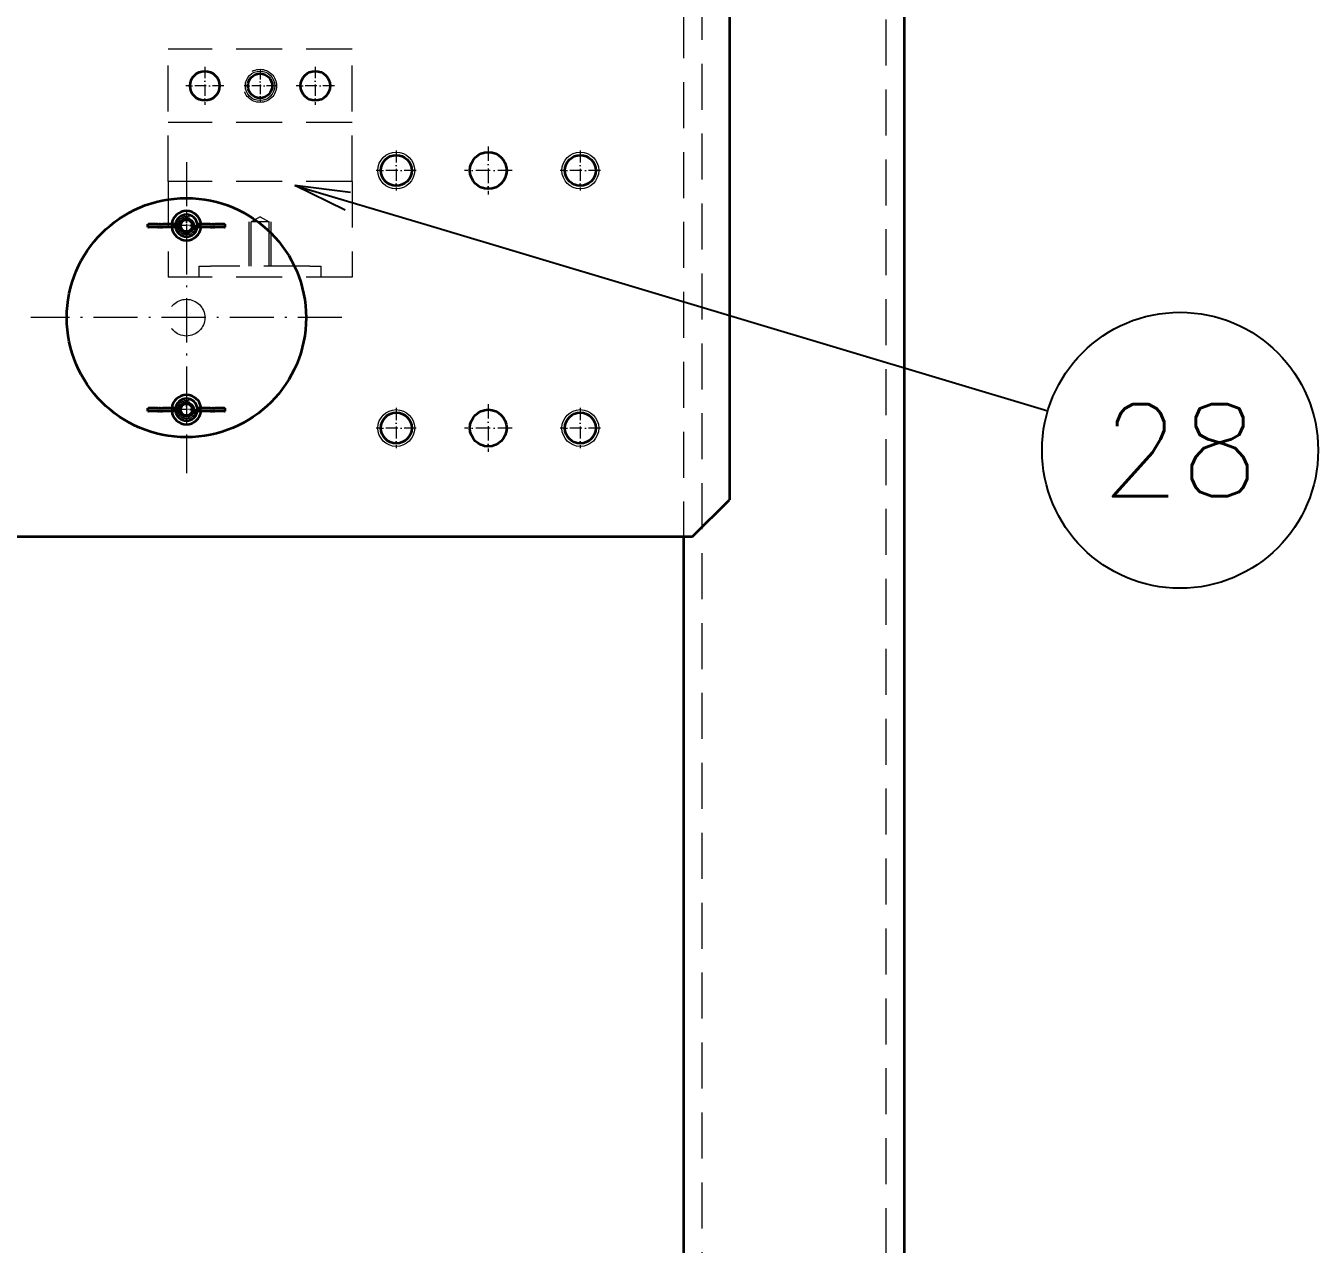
# Model space of a CAD drawing. Header units: millimetres. Extents: x -10155 to 20189, y -25550 to -22580.
# Drawn here: x -8854.9 to -8503.8, y -23547.8 to -23216.7 of the extents above; entities that cross this region are included whole.
import ezdxf
from ezdxf.enums import TextEntityAlignment as Align

# ---------------------------------------------------------------- set-up
doc = ezdxf.new("R2010")
doc.units = ezdxf.units.MM
for name, pattern in [('CENTER-HOKUTO', [23, 20, -1, 1, -1]), ('DASHDOT', [18.5, 12, -3, 0.5, -3]), ('DASHSPACE', [30, 12, -18]), ('HIDDEN-HOKUTO', [3.8, 2.5, -1.3])]:
    doc.linetypes.add(name, pattern=pattern)
doc.layers.add('AM_7', color=2, linetype='CENTER-HOKUTO', lineweight=30)
doc.layers.add('AM_HID', color=1, linetype='HIDDEN-HOKUTO', lineweight=25)
doc.layers.add('word_dim', color=253, linetype='Continuous')
doc.styles.get("Standard").update_dxf_attribs({"font": 'romans.shx', "bigfont": 'bigfont.shx'})
doc.dimstyles.new('RS-1-5', dxfattribs={"dimscale": 5, "dimtxt": 3.5, "dimasz": 3, "dimexe": 1, "dimexo": 0, "dimgap": 1, "dimtad": 3, "dimdsep": 46, "dimtxsty": 'Standard', "dimblk1": 'OPEN', "dimblk2": 'OPEN', "dimsah": 1, "dimcen": 0, "dimclrd": 256, "dimclre": 256, "dimclrt": 3, "dimadec": 0, "dimazin": 0, "dimtfac": 1, "dimtmove": 0, "dimatfit": 3, "dimldrblk": 'OPEN', "dimfxl": 0, "dimtolj": 1, "dimtzin": 0, "dimarcsym": 0})

# ---------------------------------------------------------------- blocks, each defined once
blk = doc.blocks.new('_Open')
at = {"color": 0, "lineweight": -2}
for p, q in [((-1, 0.1667), (0, 0)), ((-1, -0.1667), (0, 0)), ((0, 0), (-1, 0))]:
    blk.add_line(p, q, dxfattribs=at)
blk = doc.blocks.new('*D754')
at = {"layer": 'DEFPOINTS', "color": 0, "ltscale": 2}
for p in [(-8616.25, -22750.69), (-9696.25, -23547.81), (-8616.25, -23589.18)]:
    blk.add_point(p, dxfattribs=at)
at = {"layer": 'word_dim', "lineweight": -2, "ltscale": 2}
for p, q in [((-9696.25, -23547.81), (-9696.25, -22745.69)), ((-8616.25, -23589.18), (-8616.25, -22745.69)), ((-9681.25, -22750.69), (-8631.25, -22750.69))]:
    blk.add_line(p, q, dxfattribs=at)
at = {"layer": 'word_dim', "lineweight": -2, "ltscale": 2, "xscale": 15, "yscale": 15, "zscale": 15, "rotation": 180}
blk.add_blockref('_Open', (-9696.25, -22750.69), dxfattribs=at)
at = {"layer": 'word_dim', "lineweight": -2, "ltscale": 2, "xscale": 15, "yscale": 15, "zscale": 15}
blk.add_blockref('_Open', (-8616.25, -22750.69), dxfattribs=at)
at = {"layer": 'word_dim', "color": 3, "ltscale": 2, "insert": (-9156.25, -22736.94), "char_height": 17.5, "attachment_point": 5}
blk.add_mtext('\\A1;1080', dxfattribs=at)
blk = doc.blocks.new('aa1')
for p, q in [((0, 0), (-1, 0)), ((-0.4, 0.0667), (0, 0)), ((-0.4, -0.0667), (0, 0))]:
    blk.add_line(p, q)
blk = doc.blocks.new('aa2')
blk.add_circle((0, 0), 1)
blk = doc.blocks.new('*D786')
at = {"layer": 'DEFPOINTS', "color": 0, "linetype": 'Continuous', "ltscale": 2}
for p in [(-8781.79, -23260.07), (-8541.32, -23332.05), (-8541.32, -23332.05)]:
    blk.add_point(p, dxfattribs=at)
at = {"layer": 'word_dim', "linetype": 'Continuous', "lineweight": -2, "ltscale": 2}
blk.add_line((-8745.86, -23270.82), (-8577.24, -23321.29), dxfattribs=at)
at = {"layer": 'word_dim', "linetype": 'Continuous', "lineweight": -2, "ltscale": 2, "xscale": 37.5, "yscale": 37.5, "zscale": 37.5}
for name, p, rotation in [('aa1', (-8781.79, -23260.07), 163.3357926869098), ('aa2', (-8541.32, -23332.05), 343.3357926869098)]:
    blk.add_blockref(name, p, dxfattribs=dict(at, rotation=rotation))
at = {"layer": 'word_dim', "color": 3, "linetype": 'Continuous', "ltscale": 2, "insert": (-8661.55, -23296.06), "char_height": 0.000005, "attachment_point": 5, "rotation": 343.3358}
blk.add_mtext('\\A1;251.01', dxfattribs=at)

msp = doc.modelspace()

# ---------------------------------------------------------------- linework, layer by layer
at = {"color": 7, "lineweight": 35}
for p, q in [((-8663.748, -23078.004), (-8663.748, -23345.504)), ((-8616.248, -23140.004), (-8616.248, -23725.004)), ((-8993.748, -23355.504), (-8673.748, -23355.504)), ((-8676.248, -23355.504), (-8676.248, -23725.004))]:
    msp.add_line(p, q, dxfattribs=at)
at = {"color": 7, "lineweight": 35, "ltscale": 0.003857}
for p, q in [((-8821.748, -23270.604), (-8821.593, -23270.604)), ((-8821.748, -23271.404), (-8821.593, -23271.404)), ((-8821.748, -23320.604), (-8821.593, -23320.604)), ((-8821.748, -23321.404), (-8821.593, -23321.404))]:
    msp.add_line(p, q, dxfattribs=at)
at = {"color": 7, "lineweight": 35, "ltscale": 0.02}
for p, q in [((-8821.748, -23271.404), (-8821.748, -23270.604)), ((-8814.248, -23271.404), (-8814.248, -23270.604)), ((-8808.248, -23271.404), (-8808.248, -23270.604)), ((-8800.748, -23271.404), (-8800.748, -23270.604)), ((-8821.748, -23321.404), (-8821.748, -23320.604)), ((-8814.248, -23321.404), (-8814.248, -23320.604)), ((-8808.248, -23321.404), (-8808.248, -23320.604)), ((-8800.748, -23321.404), (-8800.748, -23320.604))]:
    msp.add_line(p, q, dxfattribs=at)
at = {"color": 7, "lineweight": 35, "ltscale": 0.064807}
for p, q in [((-8819.001, -23270.604), (-8821.593, -23270.604)), ((-8819.001, -23271.404), (-8821.593, -23271.404)), ((-8819.001, -23320.604), (-8821.593, -23320.604)), ((-8819.001, -23321.404), (-8821.593, -23321.404))]:
    msp.add_line(p, q, dxfattribs=at)
at = {"color": 7, "lineweight": 35, "ltscale": 0.009705}
for p, q in [((-8819.001, -23270.604), (-8818.613, -23270.604)), ((-8819.001, -23271.404), (-8818.613, -23271.404)), ((-8819.001, -23320.604), (-8818.613, -23320.604)), ((-8819.001, -23321.404), (-8818.613, -23321.404))]:
    msp.add_line(p, q, dxfattribs=at)
at = {"color": 7, "lineweight": 35, "ltscale": 0.007141}
for p, q in [((-8818.327, -23270.604), (-8818.613, -23270.604)), ((-8818.327, -23271.404), (-8818.613, -23271.404)), ((-8803.882, -23270.604), (-8804.168, -23270.604)), ((-8803.882, -23271.404), (-8804.168, -23271.404)), ((-8818.327, -23320.604), (-8818.613, -23320.604)), ((-8818.327, -23321.404), (-8818.613, -23321.404)), ((-8803.882, -23320.604), (-8804.168, -23320.604)), ((-8803.882, -23321.404), (-8804.168, -23321.404))]:
    msp.add_line(p, q, dxfattribs=at)
at = {"color": 7, "lineweight": 35, "ltscale": 0.013342}
for p, q in [((-8818.327, -23270.604), (-8817.793, -23270.604)), ((-8818.327, -23271.404), (-8817.793, -23271.404)), ((-8818.327, -23320.604), (-8817.793, -23320.604)), ((-8818.327, -23321.404), (-8817.793, -23321.404))]:
    msp.add_line(p, q, dxfattribs=at)
at = {"color": 7, "lineweight": 35, "ltscale": 0.088647}
for p, q in [((-8814.248, -23270.604), (-8817.793, -23270.604)), ((-8814.248, -23271.404), (-8817.793, -23271.404)), ((-8814.248, -23320.604), (-8817.793, -23320.604)), ((-8814.248, -23321.404), (-8817.793, -23321.404))]:
    msp.add_line(p, q, dxfattribs=at)
at = {"color": 7, "lineweight": 35, "ltscale": 0.000671387}
for p, q in [((-8814.221, -23270.604), (-8814.248, -23270.604)), ((-8814.221, -23271.404), (-8814.248, -23271.404)), ((-8808.248, -23270.604), (-8808.274, -23270.604)), ((-8808.248, -23271.404), (-8808.274, -23271.404)), ((-8814.221, -23320.604), (-8814.248, -23320.604)), ((-8814.221, -23321.404), (-8814.248, -23321.404)), ((-8808.248, -23320.604), (-8808.274, -23320.604)), ((-8808.248, -23321.404), (-8808.274, -23321.404))]:
    msp.add_line(p, q, dxfattribs=at)
at = {"color": 7, "lineweight": 35, "ltscale": 0.088654}
for p, q in [((-8804.701, -23270.604), (-8808.248, -23270.604)), ((-8804.701, -23271.404), (-8808.248, -23271.404)), ((-8804.701, -23320.604), (-8808.248, -23320.604)), ((-8804.701, -23321.404), (-8808.248, -23321.404))]:
    msp.add_line(p, q, dxfattribs=at)
at = {"color": 7, "lineweight": 35, "ltscale": 0.013336}
for p, q in [((-8804.701, -23270.604), (-8804.168, -23270.604)), ((-8804.701, -23271.404), (-8804.168, -23271.404)), ((-8804.701, -23320.604), (-8804.168, -23320.604)), ((-8804.701, -23321.404), (-8804.168, -23321.404))]:
    msp.add_line(p, q, dxfattribs=at)
at = {"color": 7, "lineweight": 35, "ltscale": 0.009717}
for p, q in [((-8803.882, -23270.604), (-8803.494, -23270.604)), ((-8803.882, -23271.404), (-8803.494, -23271.404)), ((-8803.882, -23320.604), (-8803.494, -23320.604)), ((-8803.882, -23321.404), (-8803.494, -23321.404))]:
    msp.add_line(p, q, dxfattribs=at)
at = {"color": 7, "lineweight": 35, "ltscale": 0.064801}
for p, q in [((-8800.902, -23270.604), (-8803.494, -23270.604)), ((-8800.902, -23271.404), (-8803.494, -23271.404)), ((-8800.902, -23320.604), (-8803.494, -23320.604)), ((-8800.902, -23321.404), (-8803.494, -23321.404))]:
    msp.add_line(p, q, dxfattribs=at)
at = {"color": 7, "lineweight": 35, "ltscale": 0.003851}
for p, q in [((-8800.902, -23270.604), (-8800.748, -23270.604)), ((-8800.902, -23271.404), (-8800.748, -23271.404)), ((-8800.902, -23320.604), (-8800.748, -23320.604)), ((-8800.902, -23321.404), (-8800.748, -23321.404))]:
    msp.add_line(p, q, dxfattribs=at)
at = {"color": 7, "lineweight": 35, "ltscale": 0.353553}
msp.add_line((-8673.748, -23355.504), (-8663.748, -23345.504), dxfattribs=at)
at = {"color": 7, "lineweight": 35}
for centre, radius in [((-8806.248, -23233.004), 4), ((-8776.248, -23233.004), 4), ((-8791.248, -23233.004), 3.323), ((-8754.247, -23256.004), 4.188), ((-8729.247, -23256.004), 5), ((-8704.247, -23256.004), 4.188), ((-8811.248, -23296.004), 32.5), ((-8811.248, -23271.004), 2), ((-8811.248, -23271.004), 1.8), ((-8811.248, -23271.004), 1.6), ((-8811.248, -23321.004), 2), ((-8811.248, -23321.004), 1.8), ((-8811.248, -23321.004), 1.6), ((-8754.247, -23326.004), 4.188), ((-8729.247, -23326.004), 5), ((-8704.247, -23326.004), 4.188)]:
    msp.add_circle(centre, radius, dxfattribs=at)
at = {"color": 7, "lineweight": 13}
for centre, radius in [((-8791.248, -23233.004), 4), ((-8754.247, -23256.004), 5), ((-8704.247, -23256.004), 5), ((-8754.247, -23326.004), 5), ((-8704.247, -23326.004), 5)]:
    msp.add_circle(centre, radius, dxfattribs=at)
at = {"color": 7, "linetype": 'DASHSPACE', "lineweight": 13}
for centre in [(-8811.248, -23271.004), (-8811.248, -23321.004)]:
    msp.add_circle(centre, 2, dxfattribs=at)
at = {"color": 7, "lineweight": 35}
for centre, radius, start, end in [((-8811.248, -23271.004), 4, 5.73917, 174.26083), ((-8811.248, -23271.004), 4, 185.73917, 354.26083), ((-8811.248, -23271.004), 3, 7.66226, 172.33775), ((-8811.248, -23271.004), 3, 187.66225, 352.33774), ((-8811.248, -23321.004), 4, 5.73917, 174.26083), ((-8811.248, -23321.004), 3, 7.66226, 172.33775), ((-8811.248, -23321.004), 4, 185.73917, 354.26083), ((-8811.248, -23321.004), 3, 187.66225, 352.33774)]:
    msp.add_arc(centre, radius, start, end, dxfattribs=at)
at = {"layer": 'AM_7', "color": 2, "linetype": 'DASHDOT', "lineweight": 13, "ltscale": 0.260001}
for p, q in [((-8806.248, -23227.804), (-8806.248, -23238.204)), ((-8776.248, -23227.804), (-8776.248, -23238.204))]:
    msp.add_line(p, q, dxfattribs=at)
at = {"layer": 'AM_7', "color": 2, "linetype": 'DASHDOT', "lineweight": 13, "ltscale": 0.216028}
for p, q in [((-8791.248, -23228.683), (-8791.248, -23237.324)), ((-8786.927, -23233.004), (-8795.568, -23233.004))]:
    msp.add_line(p, q, dxfattribs=at)
at = {"layer": 'AM_7', "color": 2, "linetype": 'DASHDOT', "lineweight": 13, "ltscale": 0.260004}
for p, q in [((-8801.047, -23233.004), (-8811.447, -23233.004)), ((-8771.047, -23233.004), (-8781.447, -23233.004))]:
    msp.add_line(p, q, dxfattribs=at)
at = {"layer": 'AM_7', "color": 2, "linetype": 'DASHDOT', "lineweight": 13, "ltscale": 0.325}
for p, q in [((-8729.247, -23249.504), (-8729.247, -23262.504)), ((-8722.747, -23256.004), (-8735.747, -23256.004)), ((-8729.247, -23319.504), (-8729.247, -23332.504)), ((-8722.747, -23326.004), (-8735.747, -23326.004))]:
    msp.add_line(p, q, dxfattribs=at)
at = {"layer": 'AM_7', "color": 2, "linetype": 'DASHDOT', "lineweight": 13}
for p, q in [((-8811.248, -23253.754), (-8811.248, -23338.254)), ((-8768.998, -23296.004), (-8853.498, -23296.004))]:
    msp.add_line(p, q, dxfattribs=at)
at = {"layer": 'AM_7', "color": 2, "linetype": 'DASHDOT', "lineweight": 13, "ltscale": 0.27222}
for p, q in [((-8754.247, -23250.559), (-8754.247, -23261.448)), ((-8704.247, -23250.559), (-8704.247, -23261.448)), ((-8754.247, -23320.559), (-8754.247, -23331.448)), ((-8704.247, -23320.559), (-8704.247, -23331.448))]:
    msp.add_line(p, q, dxfattribs=at)
at = {"layer": 'AM_7', "color": 2, "linetype": 'DASHDOT', "lineweight": 13, "ltscale": 0.272217}
for p, q in [((-8748.803, -23256.004), (-8759.691, -23256.004)), ((-8698.803, -23256.004), (-8709.691, -23256.004)), ((-8748.803, -23326.004), (-8759.691, -23326.004)), ((-8698.803, -23326.004), (-8709.691, -23326.004))]:
    msp.add_line(p, q, dxfattribs=at)
at = {"layer": 'AM_7', "color": 2, "linetype": 'DASHDOT', "lineweight": 13, "ltscale": 0.195}
for p, q in [((-8811.248, -23267.104), (-8811.248, -23274.904)), ((-8811.248, -23317.104), (-8811.248, -23324.904))]:
    msp.add_line(p, q, dxfattribs=at)
at = {"layer": 'AM_7', "color": 2, "linetype": 'DASHDOT', "lineweight": 13, "ltscale": 0.194995}
for p, q in [((-8807.348, -23271.004), (-8815.147, -23271.004)), ((-8807.348, -23321.004), (-8815.147, -23321.004))]:
    msp.add_line(p, q, dxfattribs=at)
at = {"layer": 'AM_7', "color": 2, "linetype": 'DASHDOT', "lineweight": 13, "ltscale": 0.105365}
for p, q in [((-8809.14, -23271.004), (-8813.355, -23271.004)), ((-8811.248, -23268.897), (-8811.248, -23273.111)), ((-8811.248, -23318.897), (-8811.248, -23323.111)), ((-8809.14, -23321.004), (-8813.355, -23321.004))]:
    msp.add_line(p, q, dxfattribs=at)
at = {"layer": 'AM_HID', "color": 1, "lineweight": 13, "ltscale": 5}
for p, q in [((-8621.248, -23025.004), (-8621.248, -23850.004)), ((-8671.248, -23075.004), (-8671.248, -23800.004)), ((-8676.248, -23080.004), (-8676.248, -23355.504)), ((-8766.248, -23223.004), (-8816.248, -23223.004)), ((-8816.248, -23259.004), (-8816.248, -23223.004)), ((-8766.248, -23259.004), (-8766.248, -23223.004)), ((-8766.248, -23243.004), (-8816.248, -23243.004)), ((-8766.248, -23259.004), (-8816.248, -23259.004)), ((-8816.248, -23259.004), (-8816.248, -23285.004)), ((-8766.248, -23259.004), (-8766.248, -23285.004)), ((-8815.248, -23271.404), (-8815.248, -23270.604)), ((-8807.248, -23271.404), (-8807.248, -23270.604)), ((-8794.248, -23282.004), (-8794.248, -23270.004)), ((-8791.248, -23268.584), (-8793.706, -23270.004)), ((-8789.09, -23270.004), (-8793.706, -23270.004)), ((-8793.706, -23282.004), (-8793.706, -23270.004)), ((-8788.789, -23270.004), (-8793.405, -23270.004)), ((-8791.248, -23268.584), (-8788.789, -23270.004)), ((-8788.789, -23282.004), (-8788.789, -23270.004)), ((-8788.248, -23282.004), (-8788.248, -23270.004)), ((-8766.248, -23285.004), (-8816.248, -23285.004)), ((-8807.748, -23282.004), (-8804.748, -23282.004)), ((-8807.748, -23285.004), (-8807.748, -23282.004)), ((-8777.748, -23282.004), (-8804.748, -23282.004)), ((-8777.748, -23282.004), (-8774.748, -23282.004)), ((-8774.748, -23282.004), (-8774.748, -23285.004)), ((-8815.248, -23321.404), (-8815.248, -23320.604)), ((-8807.248, -23321.404), (-8807.248, -23320.604))]:
    msp.add_line(p, q, dxfattribs=at)
for centre, radius in [((-8791.248, -23233.004), 4.5), ((-8811.248, -23271.004), 3), ((-8811.248, -23271.004), 2.5), ((-8811.248, -23271.004), 2), ((-8811.248, -23271.004), 1.621), ((-8811.248, -23271.004), 1.57), ((-8811.248, -23296.004), 5), ((-8811.248, -23321.004), 3), ((-8811.248, -23321.004), 2.5), ((-8811.248, -23321.004), 2), ((-8811.248, -23321.004), 1.621), ((-8811.248, -23321.004), 1.57)]:
    msp.add_circle(centre, radius, dxfattribs=at)

# ---------------------------------------------------------------- texts
at = {"layer": 'word_dim', "color": 3, "linetype": 'Continuous', "ltscale": 2}
msp.add_text('28', height=25, dxfattribs=at).set_placement((-8541.318, -23332.048), align=Align.MIDDLE_CENTER)

# ---------------------------------------------------------------- dimensions: what is measured, and where the dimension line sits
at = {"layer": 'word_dim', "ltscale": 2}
dim = msp.add_linear_dim(base=(-8616.248, -22750.69), p1=(-9696.248, -23547.806), p2=(-8616.248, -23589.18), dimstyle='RS-1-5', dxfattribs=at)
dim.commit()
dim.dimension.update_dxf_attribs({"geometry": '*D754', "text_midpoint": (-9156.248, -22736.94)})
at = {"layer": 'word_dim', "color": 3, "linetype": 'Continuous', "ltscale": 2}
dim = msp.add_aligned_dim(p1=(-8781.788, -23260.067), p2=(-8541.318, -23332.048), distance=0, dimstyle='RS-1-5', override={"dimtxt": 1e-06, "dimasz": 7.5, "dimgap": 0, "dimblk1": 'aa1', "dimblk2": 'aa2', "dimse1": 1, "dimse2": 1}, dxfattribs=at)
dim.commit()
dim.dimension.update_dxf_attribs({"geometry": '*D786', "text_midpoint": (-8661.553, -23296.057)})

doc.saveas('drawing.dxf')
